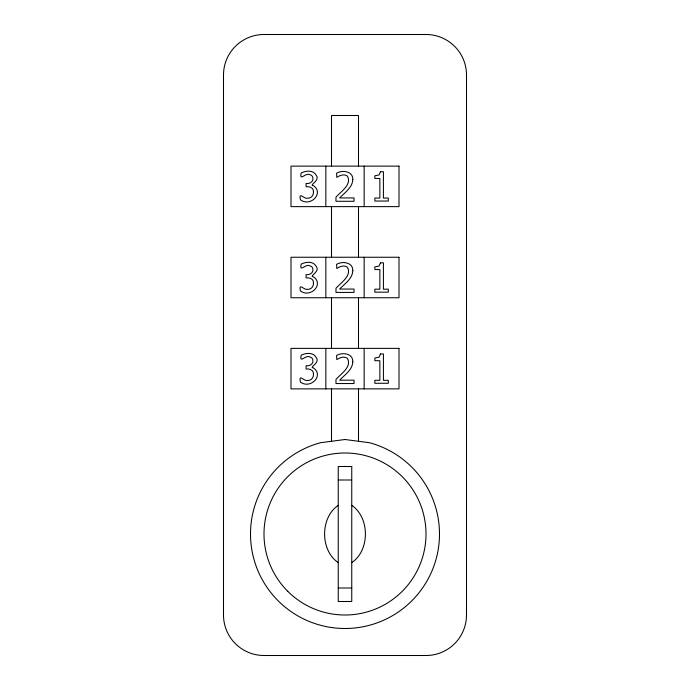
<?xml version="1.0" encoding="UTF-8"?>
<svg xmlns="http://www.w3.org/2000/svg" width="690" height="690" viewBox="0 0 690 690"><rect width="100%" height="100%" fill="white"/><g stroke="black" fill="none" stroke-linecap="round" stroke-linejoin="round"><path stroke-width="1.03" d="M338.247 505.365C320.048 517.552 320.048 550.448 338.247 562.643M351.753 562.643C369.952 550.448 369.952 517.552 351.753 505.365M338.247 479.999L351.753 479.999M338.247 588.001L351.753 588.001M364.156 166.126L364.156 206.629M364.156 257.249L364.156 297.752M364.156 348.372L364.156 388.875M358.498 166.126L358.498 115.497L331.502 115.497L331.502 166.126M358.498 206.629L358.498 257.249M358.498 297.752L358.498 348.372M358.498 388.875L358.498 441.281M331.502 206.629L331.502 257.249M331.502 297.752L331.502 348.372M331.502 388.875L331.502 441.281M325.844 166.126L325.844 206.629M325.844 257.249L325.844 297.752M325.844 348.372L325.844 388.875M313.467 192.036C313.7 195.261 311.181 198.444 307.774 198.203C303.911 199.358 298.529 190.958 300.435 199.79C310.146 207.276 324.429 193.467 313.458 185.636C308.137 185.55 320.885 180.418 316.08 175.079C313.234 169.8 305.774 170.689 301.202 172.957C299.089 182.117 305.894 171.991 309.939 174.743A3.692 3.692 0 0 1 312.846 177.589C313.881 181.565 309.629 184.152 306.084 183.523L306.084 186.774C309.525 186.197 314.002 187.878 313.467 192.036M313.467 283.159C313.7 286.385 311.181 289.576 307.774 289.326C303.911 290.481 298.529 282.081 300.435 290.913C310.146 298.399 324.429 284.591 313.458 276.768C308.137 276.673 320.885 271.549 316.08 266.202C313.234 260.923 305.774 261.812 301.202 264.089C299.089 273.24 305.894 263.123 309.939 265.874A3.692 3.692 0 0 1 312.846 268.712C313.881 272.688 309.629 275.276 306.084 274.646L306.084 277.906C309.525 277.328 314.002 279.002 313.467 283.159M313.467 374.291C313.7 377.508 311.181 380.699 307.774 380.449C303.911 381.605 298.529 373.212 300.435 382.044C310.146 389.522 324.429 375.714 313.458 367.891C308.137 367.805 320.885 362.673 316.08 357.334C313.234 352.047 305.774 352.935 301.202 355.212C299.089 364.363 305.894 354.246 309.939 356.997A3.692 3.692 0 0 1 312.846 359.844C313.881 363.811 309.629 366.407 306.084 365.769L306.084 369.029C309.525 368.451 314.002 370.125 313.467 374.291M352.806 179.504C352.487 187.68 344.724 192.536 339.653 197.935L354.022 197.935L354.022 201.29L335.978 201.29L335.978 197.193C340.757 191.57 352.288 184.558 347.363 176.028C344.112 173.725 339.765 175.303 336.806 177.382L336.591 173.225C342.326 169.783 353.125 171.077 352.806 179.504M352.806 270.627C352.487 278.803 344.724 283.659 339.653 289.058L354.022 289.058L354.022 292.413L335.978 292.413L335.978 288.317C340.757 282.693 352.288 275.69 347.363 267.159C344.112 264.848 339.765 266.426 336.806 268.514L336.591 264.348C342.326 260.906 353.125 262.2 352.806 270.627M352.806 361.758C352.487 369.935 344.724 374.782 339.653 380.181L354.022 380.181L354.022 383.545L335.978 383.545L335.978 379.44C340.757 373.816 352.288 366.813 347.363 358.282C344.112 355.98 339.765 357.558 336.806 359.637L336.591 355.471C342.326 352.038 353.125 353.323 352.806 361.758M380.535 171.715L379.026 174.941L374.843 175.795L374.843 178.469L379.854 178.469L379.854 198.056L374.843 198.056L374.843 201.04L388.315 201.04L388.315 198.056L383.416 198.056L383.416 171.715L380.535 171.715M380.535 262.838L379.026 266.064L374.843 266.918L374.843 269.592L379.854 269.592L379.854 289.179L374.843 289.179L374.843 292.163L388.315 292.163L388.315 289.179L383.416 289.179L383.416 262.838L380.535 262.838M380.535 353.961L379.026 357.196L374.843 358.05L374.843 360.715L379.854 360.715L379.854 380.302L374.843 380.302L374.843 383.286L388.315 383.286L388.315 380.302L383.416 380.302L383.416 353.961L380.535 353.961M345 439.504L320.54 442.721A94.504 94.504 0 0 0 267.591 588.199A94.504 94.504 0 0 0 422.409 588.199A94.504 94.504 0 0 0 369.461 442.721L345 439.504M425.997 34.5L264.003 34.5A40.503 40.503 0 0 0 223.5 75.003L223.5 614.997A40.503 40.503 0 0 0 264.003 655.5L425.997 655.5A40.503 40.503 0 0 0 466.5 614.997L466.5 75.003A40.503 40.503 0 0 0 425.997 34.5M399.001 166.126L290.999 166.126L290.999 206.629L399.001 206.629L399.001 166.126M399.001 257.249L290.999 257.249L290.999 297.752L399.001 297.752L399.001 257.249M399.001 348.372L290.999 348.372L290.999 388.875L399.001 388.875L399.001 348.372M351.753 466.5L338.247 466.5L338.247 601.499L351.753 601.499L351.753 466.5M287.721 591.278A80.997 80.997 0 0 0 423.237 554.967A80.997 80.997 0 0 0 324.033 455.762A80.997 80.997 0 0 0 287.721 591.278"/></g></svg>
